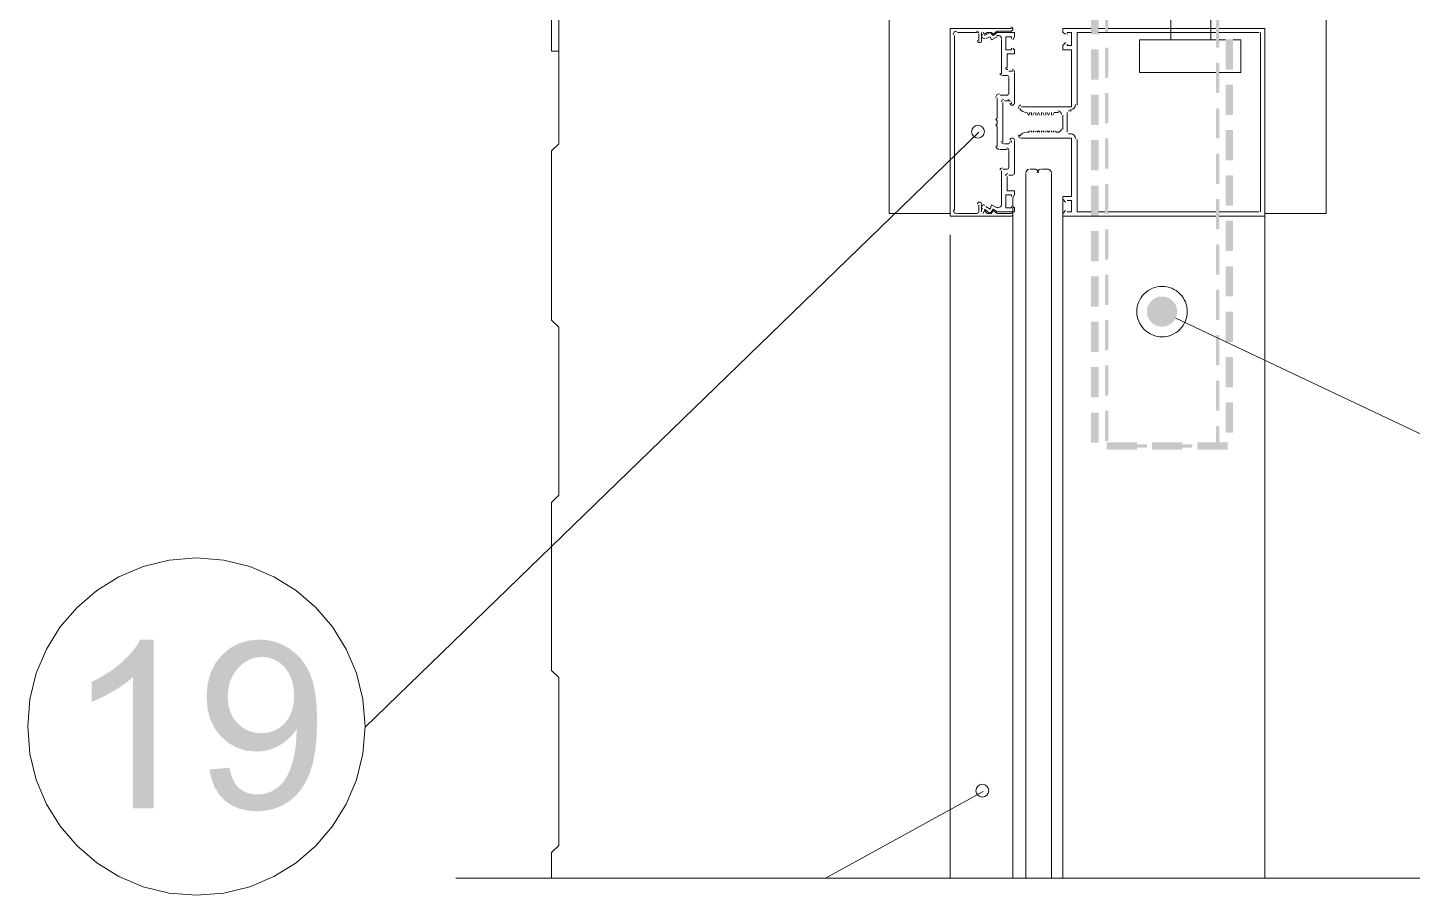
# Model space of a CAD drawing. Header units: millimetres. Extents: x 0 to 5940, y 0 to 8400.
# Drawn here: x 4492.7 to 4904.4, y 6173.9 to 6431.9 of the extents above; entities that cross this region are included whole.
import ezdxf

# ---------------------------------------------------------------- set-up
doc = ezdxf.new("R2010")
doc.units = ezdxf.units.MM
doc.header["$LTSCALE"] = 20
doc.layers.add('1-CORTE-LINEAS', color=7, linetype='Continuous')
doc.layers.add('1-CORTE-RELLENOS', color=9, linetype='Continuous')

msp = doc.modelspace()

# ---------------------------------------------------------------- hatches: boundary and pattern name
at = {"layer": '1-CORTE-RELLENOS'}
h = msp.add_hatch(color=7, dxfattribs=at)
h.dxf.hatch_style = 1
h.paths.add_polyline_path([(4809.98, 6434.51), (4808.88, 6435.61), (4808.88, 6430.01), (4811.08, 6430.01), (4811.08, 6439.01), (4809.98, 6439.01)])
h = msp.add_hatch(color=7, dxfattribs=at)
h.dxf.hatch_style = 1
h.paths.add_polyline_path([(4813.98, 6430.51), (4813.98, 6439.51), (4812.98, 6439.51), (4812.98, 6430.51)])
h = msp.add_hatch(color=7, dxfattribs=at)
h.dxf.hatch_style = 1
h.paths.add_polyline_path([(4845.98, 6435.01), (4845.98, 6426.01), (4846.98, 6426.01), (4846.98, 6435.01)])
h = msp.add_hatch(color=7, dxfattribs=at)
h.dxf.hatch_style = 1
h.paths.add_polyline_path([(4851.08, 6428.51), (4848.88, 6428.51), (4848.88, 6419.51), (4851.08, 6419.51)])
h = msp.add_hatch(color=7, dxfattribs=at)
h.dxf.hatch_style = 1
h.paths.add_polyline_path([(4808.88, 6425.51), (4808.88, 6416.51), (4811.08, 6416.51), (4811.08, 6425.51)])
h = msp.add_hatch(color=7, dxfattribs=at)
h.dxf.hatch_style = 1
h.paths.add_polyline_path([(4812.98, 6417.01), (4813.98, 6417.01), (4813.98, 6426.01), (4812.98, 6426.01)])
h = msp.add_hatch(color=7, dxfattribs=at)
h.dxf.hatch_style = 1
h.paths.add_polyline_path([(4846.98, 6421.51), (4845.98, 6421.51), (4845.98, 6412.51), (4846.98, 6412.51)])
h = msp.add_hatch(color=7, dxfattribs=at)
h.dxf.hatch_style = 1
h.paths.add_polyline_path([(4851.08, 6406.01), (4851.08, 6415.01), (4848.88, 6415.01), (4848.88, 6406.01)])
h = msp.add_hatch(color=7, dxfattribs=at)
h.dxf.hatch_style = 1
h.paths.add_polyline_path([(4808.88, 6403.01), (4811.08, 6403.01), (4811.08, 6412.01), (4808.88, 6412.01)])
h = msp.add_hatch(color=7, dxfattribs=at)
h.dxf.hatch_style = 1
h.paths.add_polyline_path([(4813.98, 6403.51), (4813.98, 6412.51), (4812.98, 6412.51), (4812.98, 6403.51)])
h = msp.add_hatch(color=7, dxfattribs=at)
h.dxf.hatch_style = 1
h.paths.add_polyline_path([(4845.98, 6408.01), (4845.98, 6399.01), (4846.98, 6399.01), (4846.98, 6408.01)])
h = msp.add_hatch(color=7, dxfattribs=at)
h.dxf.hatch_style = 1
h.paths.add_polyline_path([(4808.88, 6389.51), (4811.08, 6389.51), (4811.08, 6398.51), (4808.88, 6398.51)])
h = msp.add_hatch(color=7, dxfattribs=at)
h.dxf.hatch_style = 1
h.paths.add_polyline_path([(4813.98, 6390.01), (4813.98, 6399.01), (4812.98, 6399.01), (4812.98, 6390.01)])
h = msp.add_hatch(color=7, dxfattribs=at)
h.dxf.hatch_style = 1
h.paths.add_polyline_path([(4851.08, 6401.51), (4848.88, 6401.51), (4848.88, 6392.51), (4851.08, 6392.51)])
h = msp.add_hatch(color=7, dxfattribs=at)
h.dxf.hatch_style = 1
h.paths.add_polyline_path([(4845.98, 6394.51), (4845.98, 6385.51), (4846.98, 6385.51), (4846.98, 6394.51)])
h = msp.add_hatch(color=7, dxfattribs=at)
h.dxf.hatch_style = 1
h.paths.add_polyline_path([(4812.98, 6376.51), (4813.98, 6376.51), (4813.98, 6385.51), (4812.98, 6385.51)])
h = msp.add_hatch(color=7, dxfattribs=at)
h.dxf.hatch_style = 1
h.paths.add_polyline_path([(4851.08, 6388.01), (4848.88, 6388.01), (4848.88, 6379.01), (4851.08, 6379.01)])
h = msp.add_hatch(color=7, dxfattribs=at)
h.dxf.hatch_style = 1
h.paths.add_polyline_path([(4808.88, 6385.01), (4808.88, 6376.01), (4811.08, 6376.01), (4811.08, 6385.01)])
h = msp.add_hatch(color=7, dxfattribs=at)
h.dxf.hatch_style = 1
h.paths.add_polyline_path([(4846.98, 6381.01), (4845.98, 6381.01), (4845.98, 6372.01), (4846.98, 6372.01)])
h = msp.add_hatch(color=7, dxfattribs=at)
h.dxf.hatch_style = 1
h.paths.add_polyline_path([(4851.08, 6365.51), (4851.08, 6374.51), (4848.88, 6374.51), (4848.88, 6365.51)])
h = msp.add_hatch(color=7, dxfattribs=at)
h.dxf.hatch_style = 1
h.paths.add_polyline_path([(4808.88, 6362.51), (4811.08, 6362.51), (4811.08, 6371.51), (4808.88, 6371.51)])
h = msp.add_hatch(color=7, dxfattribs=at)
h.dxf.hatch_style = 1
h.paths.add_polyline_path([(4813.98, 6363.01), (4813.98, 6372.01), (4812.98, 6372.01), (4812.98, 6363.01)])
h = msp.add_hatch(color=7, dxfattribs=at)
h.dxf.hatch_style = 1
h.paths.add_polyline_path([(4845.98, 6367.51), (4845.98, 6358.51), (4846.98, 6358.51), (4846.98, 6367.51)])
h = msp.add_hatch(color=7, dxfattribs=at)
h.dxf.hatch_style = 1
h.paths.add_polyline_path([(4851.08, 6361.01), (4848.88, 6361.01), (4848.88, 6352.01), (4851.08, 6352.01)])
h = msp.add_hatch(color=7, dxfattribs=at)
h.dxf.hatch_style = 1
h.paths.add_polyline_path([(4808.88, 6349.01), (4811.08, 6349.01), (4811.08, 6358.01), (4808.88, 6358.01)])
h = msp.add_hatch(color=7, dxfattribs=at)
h.dxf.hatch_style = 1
h.paths.add_polyline_path([(4813.98, 6349.51), (4813.98, 6358.51), (4812.98, 6358.51), (4812.98, 6349.51)])
h = msp.add_hatch(color=7, dxfattribs=at)
h.dxf.hatch_style = 1
h.paths.add_polyline_path([(4845.98, 6354.01), (4845.98, 6345.01), (4846.98, 6345.01), (4846.98, 6354.01)])
h = msp.add_hatch(color=7, dxfattribs=at)
h.dxf.hatch_style = 1
h.paths.add_polyline_path([(4834.48, 6347.51), (4834.39, 6346.62), (4834.15, 6345.79), (4833.73, 6345.03), (4833.16, 6344.33), (4832.47, 6343.76), (4831.7, 6343.34), (4830.87, 6343.1), (4829.98, 6343.01), (4829.08, 6343.1), (4828.25, 6343.34), (4827.49, 6343.76), (4826.79, 6344.33), (4826.22, 6345.03), (4825.81, 6345.79), (4825.56, 6346.62), (4825.48, 6347.51), (4825.56, 6348.41), (4825.81, 6349.24), (4826.22, 6350), (4826.79, 6350.7), (4827.49, 6351.27), (4828.25, 6351.68), (4829.08, 6351.93), (4829.98, 6352.01), (4830.87, 6351.93), (4831.7, 6351.68), (4832.47, 6351.27), (4833.16, 6350.7), (4833.73, 6350), (4834.15, 6349.24), (4834.39, 6348.41)])
h = msp.add_hatch(color=7, dxfattribs=at)
h.dxf.hatch_style = 1
h.paths.add_polyline_path([(4808.88, 6335.51), (4811.08, 6335.51), (4811.08, 6344.51), (4808.88, 6344.51)])
h = msp.add_hatch(color=7, dxfattribs=at)
h.dxf.hatch_style = 1
h.paths.add_polyline_path([(4812.98, 6336.01), (4813.98, 6336.01), (4813.98, 6345.01), (4812.98, 6345.01)])
h = msp.add_hatch(color=7, dxfattribs=at)
h.dxf.hatch_style = 1
h.paths.add_polyline_path([(4851.08, 6347.51), (4848.88, 6347.51), (4848.88, 6338.51), (4851.08, 6338.51)])
h = msp.add_hatch(color=7, dxfattribs=at)
h.dxf.hatch_style = 1
h.paths.add_polyline_path([(4845.98, 6340.51), (4845.98, 6331.51), (4846.98, 6331.51), (4846.98, 6340.51)])
h = msp.add_hatch(color=7, dxfattribs=at)
h.dxf.hatch_style = 1
h.paths.add_polyline_path([(4851.08, 6334.01), (4848.88, 6334.01), (4848.88, 6325.01), (4851.08, 6325.01)])
h = msp.add_hatch(color=7, dxfattribs=at)
h.dxf.hatch_style = 1
h.paths.add_polyline_path([(4808.88, 6322.01), (4811.08, 6322.01), (4811.08, 6331.01), (4808.88, 6331.01)])
h = msp.add_hatch(color=7, dxfattribs=at)
h.dxf.hatch_style = 1
h.paths.add_polyline_path([(4813.98, 6322.51), (4813.98, 6331.51), (4812.98, 6331.51), (4812.98, 6322.51)])
h = msp.add_hatch(color=7, dxfattribs=at)
h.dxf.hatch_style = 1
h.paths.add_polyline_path([(4845.98, 6327.01), (4845.98, 6318.01), (4846.98, 6318.01), (4846.98, 6327.01)])
h = msp.add_hatch(color=7, dxfattribs=at)
h.dxf.hatch_style = 1
h.paths.add_polyline_path([(4851.08, 6320.51), (4848.88, 6320.51), (4848.88, 6311.51), (4851.08, 6311.51)])
h = msp.add_hatch(color=7, dxfattribs=at)
h.dxf.hatch_style = 1
h.paths.add_polyline_path([(4808.88, 6308.51), (4811.08, 6308.51), (4811.08, 6317.51), (4808.88, 6317.51)])
h = msp.add_hatch(color=7, dxfattribs=at)
h.dxf.hatch_style = 1
h.paths.add_polyline_path([(4813.98, 6309.01), (4813.98, 6318.01), (4812.98, 6318.01), (4812.98, 6309.01)])
h = msp.add_hatch(color=7, dxfattribs=at)
h.dxf.hatch_style = 1
h.paths.add_polyline_path([(4846.85, 6307.14), (4846.95, 6307.3), (4846.98, 6307.51), (4846.98, 6313.51), (4845.98, 6313.51), (4845.98, 6308.01), (4843.48, 6308.01), (4843.48, 6307.01), (4846.48, 6307.01), (4846.69, 6307.05)])
h = msp.add_hatch(color=7, dxfattribs=at)
h.dxf.hatch_style = 1
h.paths.add_polyline_path([(4822.48, 6306.41), (4822.48, 6307.01), (4816.48, 6307.01), (4816.48, 6308.01), (4822.48, 6308.01), (4822.48, 6308.61), (4813.48, 6308.61), (4813.48, 6306.41)])
h = msp.add_hatch(color=7, dxfattribs=at)
h.dxf.hatch_style = 1
h.paths.add_polyline_path([(4825.48, 6307.01), (4825.48, 6308.01), (4816.48, 6308.01), (4816.48, 6307.01)])
h = msp.add_hatch(color=7, dxfattribs=at)
h.dxf.hatch_style = 1
h.paths.add_polyline_path([(4835.98, 6306.41), (4835.98, 6307.01), (4829.98, 6307.01), (4829.98, 6308.01), (4835.98, 6308.01), (4835.98, 6308.61), (4826.98, 6308.61), (4826.98, 6306.41)])
h = msp.add_hatch(color=7, dxfattribs=at)
h.dxf.hatch_style = 1
h.paths.add_polyline_path([(4838.98, 6308.01), (4829.98, 6308.01), (4829.98, 6307.01), (4838.98, 6307.01)])
h = msp.add_hatch(color=7, dxfattribs=at)
h.dxf.hatch_style = 1
h.paths.add_polyline_path([(4846.95, 6307.3), (4846.85, 6307.14), (4846.69, 6307.05), (4846.48, 6307.01), (4843.48, 6307.01), (4843.48, 6308.01), (4845.98, 6308.01), (4845.98, 6308.61), (4840.48, 6308.61), (4840.48, 6306.41), (4849.48, 6306.41), (4849.48, 6308.61), (4846.98, 6308.61), (4846.98, 6307.51)])
h = msp.add_hatch(color=7, dxfattribs=at)
h.dxf.hatch_style = 1
h.paths.add_polyline_path([(4530.14, 6199.76), (4524.02, 6199.76), (4524.02, 6238.89), (4522.8, 6237.82), (4521.42, 6236.75), (4519.88, 6235.7), (4518.18, 6234.65), (4516.43, 6233.66), (4514.77, 6232.8), (4513.2, 6232.06), (4511.73, 6231.45), (4511.73, 6237.4), (4514.21, 6238.67), (4516.54, 6240.07), (4518.7, 6241.59), (4520.71, 6243.25), (4522.5, 6244.97), (4524, 6246.66), (4525.22, 6248.33), (4526.17, 6249.97), (4530.14, 6249.97)])
h = msp.add_hatch(color=7, dxfattribs=at)
h.dxf.hatch_style = 1
h.paths.add_polyline_path([(4547.33, 6208.54), (4548.27, 6206.09), (4549.57, 6203.97), (4551.23, 6202.18), (4553.24, 6200.75), (4555.5, 6199.74), (4558.03, 6199.13), (4560.82, 6198.93), (4563.49, 6199.11), (4565.97, 6199.66), (4568.28, 6200.57), (4570.42, 6201.85), (4572.35, 6203.51), (4574.04, 6205.5), (4575.47, 6207.83), (4576.64, 6210.5), (4577.56, 6213.58), (4578.21, 6217.16), (4578.61, 6221.22), (4578.74, 6225.77), (4578.61, 6230.1), (4578.21, 6233.89), (4577.56, 6237.13), (4576.64, 6239.83), (4575.47, 6242.11), (4574.05, 6244.12), (4572.38, 6245.86), (4570.47, 6247.32), (4568.4, 6248.48), (4566.24, 6249.31), (4563.97, 6249.81), (4561.6, 6249.97), (4558.35, 6249.68), (4555.4, 6248.8), (4552.73, 6247.33), (4550.35, 6245.29), (4548.4, 6242.78), (4547, 6239.91), (4546.17, 6236.67), (4545.89, 6233.05), (4546.15, 6229.56), (4546.94, 6226.42), (4548.27, 6223.63), (4550.13, 6221.2), (4552.4, 6219.22), (4554.91, 6217.81), (4557.66, 6216.96), (4560.66, 6216.68), (4562.49, 6216.79), (4564.25, 6217.13), (4565.94, 6217.7), (4567.55, 6218.5), (4569.06, 6219.49), (4570.41, 6220.63), (4571.6, 6221.89), (4572.62, 6223.29), (4572.62, 6222.91), (4572.62, 6222.57), (4572.62, 6222.3), (4572.62, 6222.08), (4572.56, 6220.16), (4572.38, 6218.26), (4572.09, 6216.38), (4571.68, 6214.53), (4571.21, 6212.8), (4570.67, 6211.24), (4570.08, 6209.87), (4569.42, 6208.69), (4568.68, 6207.66), (4567.85, 6206.74), (4566.92, 6205.93), (4565.9, 6205.21), (4564.8, 6204.65), (4563.62, 6204.26), (4562.35, 6204.02), (4560.99, 6203.94), (4559.41, 6204.06), (4557.97, 6204.41), (4556.68, 6205), (4555.53, 6205.82), (4554.56, 6206.9), (4553.76, 6208.27), (4553.13, 6209.93), (4552.67, 6211.88), (4546.77, 6211.33)])
h.paths.add_polyline_path([(4571.73, 6230.88), (4571.21, 6228.67), (4570.35, 6226.74), (4569.15, 6225.11), (4567.7, 6223.81), (4566.05, 6222.88), (4564.2, 6222.32), (4562.15, 6222.13), (4560.13, 6222.32), (4558.27, 6222.88), (4556.57, 6223.81), (4555.04, 6225.11), (4553.78, 6226.71), (4552.89, 6228.54), (4552.35, 6230.6), (4552.17, 6232.88), (4552.36, 6235.41), (4552.93, 6237.68), (4553.87, 6239.7), (4555.2, 6241.48), (4556.78, 6242.95), (4558.49, 6244), (4560.33, 6244.63), (4562.31, 6244.84), (4564.22, 6244.65), (4565.99, 6244.07), (4567.61, 6243.11), (4569.09, 6241.76), (4570.32, 6240.07), (4571.2, 6238.12), (4571.73, 6235.89), (4571.9, 6233.38)])

# ---------------------------------------------------------------- linework, layer by layer
at = {"layer": '1-CORTE-LINEAS', "color": 7, "lineweight": 15}
for p, q in [((4832.62, 6428.36), (4832.62, 6442.01)), ((4844.48, 6428.36), (4844.48, 6441.41)), ((4845.98, 6428.36), (4823.31, 6428.36)), ((4848.88, 6428.36), (4846.98, 6428.36)), ((4853.36, 6428.36), (4851.08, 6428.36)), ((4593.03, 6223.89), (4775.48, 6400.84)), ((4729.86, 6179.02), (4776.75, 6204.84))]:
    msp.add_line(p, q, dxfattribs=at)
at = {"layer": '1-CORTE-LINEAS', "color": 7, "lineweight": 5}
msp.add_line((4650.59, 6434.71), (4650.59, 6397.45), dxfattribs=at)
at = {"layer": '1-CORTE-LINEAS', "color": 7, "lineweight": 13}
for p, q in [((4785.21, 6431.73), (4767, 6431.73)), ((4812.98, 6431.73), (4811.08, 6431.73)), ((4845.98, 6431.73), (4813.98, 6431.73)), ((4768.28, 6377.55), (4768.28, 6429.63)), ((4769.12, 6430.47), (4775.05, 6430.47)), ((4775.48, 6430.05), (4775.48, 6427.93)), ((4776.32, 6427.93), (4776.32, 6430.47)), ((4782.24, 6428.36), (4782.24, 6418.19)), ((4811.08, 6430.47), (4845.98, 6430.47)), ((4846.98, 6430.47), (4858.88, 6430.47)), ((4859.29, 6430.47), (4859.29, 6377.14)), ((4785.63, 6419.04), (4784.37, 6419.04)), ((4786.06, 6409.3), (4786.06, 6418.62)), ((4782.67, 6417.77), (4783.94, 6417.77)), ((4784.37, 6416.92), (4784.37, 6412.26)), ((4783.94, 6411.85), (4781.83, 6411.85)), ((4783.1, 6410.15), (4784.37, 6410.15)), ((4782.67, 6397.88), (4782.67, 6409.73)), ((4785.21, 6409.73), (4785.21, 6409.3)), ((4790.29, 6405.92), (4789.86, 6406.76)), ((4790.29, 6405.92), (4790.72, 6406.76)), ((4791.15, 6406.76), (4791.15, 6405.92)), ((4791.56, 6405.92), (4791.99, 6406.76)), ((4792.41, 6406.76), (4792.41, 6405.92)), ((4792.83, 6405.92), (4793.25, 6406.76)), ((4793.25, 6406.76), (4793.68, 6405.92)), ((4794.11, 6405.92), (4794.11, 6406.76)), ((4794.52, 6406.76), (4794.95, 6405.92)), ((4795.38, 6405.92), (4795.38, 6406.76)), ((4795.79, 6406.76), (4796.22, 6405.92)), ((4796.22, 6405.92), (4796.64, 6406.76)), ((4797.07, 6406.76), (4797.07, 6405.92)), ((4800.45, 6405.92), (4800.45, 6401.68)), ((4801.73, 6400.84), (4801.73, 6406.76)), ((4802.14, 6407.19), (4803, 6407.19)), ((4785.21, 6398.3), (4785.21, 6397.88)), ((4786.06, 6388.56), (4786.06, 6398.3)), ((4791.15, 6400.84), (4791.15, 6401.27)), ((4791.56, 6400.84), (4791.99, 6401.27)), ((4792.41, 6400.84), (4792.41, 6401.27)), ((4794.11, 6401.27), (4794.11, 6400.84)), ((4794.52, 6401.27), (4794.95, 6400.84)), ((4795.38, 6401.27), (4795.38, 6400.84)), ((4797.07, 6400.84), (4797.07, 6401.27)), ((4797.48, 6400.84), (4797.91, 6401.27)), ((4803, 6400.41), (4802.14, 6400.41)), ((4781.83, 6395.75), (4783.94, 6395.75)), ((4784.37, 6397.45), (4783.1, 6397.45)), ((4784.37, 6395.34), (4784.37, 6390.26)), ((4782.24, 6389.4), (4782.24, 6379.24)), ((4783.94, 6389.83), (4782.67, 6389.83)), ((4790.72, 6389.83), (4792.41, 6389.83)), ((4794.11, 6389.83), (4796.22, 6389.83)), ((4784.37, 6388.13), (4785.63, 6388.13)), ((4789.45, 6388.56), (4789.45, 6370.36)), ((4797.07, 6388.56), (4797.07, 6370.36)), ((4785.63, 6381.37), (4785.63, 6370.36)), ((4785.63, 6376.28), (4785.63, 6381.37)), ((4767, 6380.51), (4767, 6375.86)), ((4775.48, 6379.24), (4775.48, 6377.14)), ((4776.32, 6379.24), (4776.32, 6377.14)), ((4800.45, 6370.36), (4800.45, 6380.51)), ((4800.45, 6380.51), (4800.45, 6375.86)), ((4811.08, 6377.14), (4812.98, 6377.14)), ((4813.98, 6377.14), (4845.98, 6377.14)), ((4846.98, 6377.14), (4858.88, 6377.14)), ((4860.57, 6380.51), (4860.57, 6370.36)), ((4775.05, 6376.71), (4769.12, 6376.71)), ((4860.57, 6376.71), (4860.57, 6375.86)), ((4785.63, 6179.02), (4785.63, 6370.36)), ((4789.45, 6179.02), (4789.45, 6370.36)), ((4797.07, 6179.02), (4797.07, 6370.36)), ((4800.45, 6370.36), (4800.45, 6179.02)), ((5072.99, 6232.29), (4834.04, 6345.59)), ((4619.98, 6179.02), (5078.23, 6179.02))]:
    msp.add_line(p, q, dxfattribs=at)
at = {"layer": '1-CORTE-LINEAS', "color": 7, "lineweight": 9}
for p, q in [((4767, 6370.36), (4767, 6179.02)), ((4860.57, 6370.36), (4860.57, 6179.02)), ((4650.59, 6342.84), (4648.48, 6344.96))]:
    msp.add_line(p, q, dxfattribs=at)
at = {"layer": '1-CORTE-LINEAS', "color": 7, "lineweight": 15}
for points in [[(4648.48, 6434.71), (4648.48, 6424.97), (4650.59, 6424.97)], [(4823.31, 6428.36), (4823.31, 6418.62), (4845.98, 6418.62)], [(4846.98, 6418.62), (4853.36, 6418.62), (4853.36, 6428.36)], [(4777.17, 6401.05), (4777.02, 6401.79), (4776.61, 6402.4), (4776.01, 6402.81), (4775.27, 6402.96), (4774.52, 6402.81), (4773.91, 6402.4), (4773.51, 6401.79), (4773.36, 6401.05), (4773.51, 6400.31), (4773.91, 6399.7), (4774.52, 6399.29), (4775.27, 6399.14), (4776.01, 6399.29), (4776.61, 6399.7), (4777.02, 6400.31), (4777.17, 6401.05)], [(4778.44, 6205.05), (4778.29, 6205.79), (4777.88, 6206.39), (4777.28, 6206.8), (4776.54, 6206.95), (4775.79, 6206.8), (4775.18, 6206.39), (4774.77, 6205.79), (4774.62, 6205.05), (4774.77, 6204.31), (4775.18, 6203.7), (4775.79, 6203.3), (4776.54, 6203.15), (4777.28, 6203.3), (4777.88, 6203.7), (4778.29, 6204.31), (4778.44, 6205.05)]]:
    msp.add_lwpolyline(points, dxfattribs=at)
at = {"layer": '1-CORTE-LINEAS', "color": 7, "lineweight": 5}
for points in [[(4748.81, 6436.82), (4748.81, 6376.71), (4767, 6376.71)], [(4860.57, 6376.71), (4878.77, 6376.71), (4878.77, 6436.82)], [(4648.48, 6344.96), (4648.48, 6395.34), (4650.59, 6397.45)], [(4648.48, 6179.02), (4648.48, 6186.64), (4650.59, 6188.75), (4650.59, 6238.7), (4648.48, 6240.82), (4648.48, 6290.78), (4650.59, 6292.88), (4650.59, 6342.84)]]:
    msp.add_lwpolyline(points, dxfattribs=at)
at = {"layer": '1-CORTE-LINEAS', "color": 7, "lineweight": 13}
for points in [[(4767, 6431.73), (4767, 6375.86), (4785.21, 6375.86)], [(4768.92, 6430.89), (4768.5, 6430.81), (4768.17, 6430.58), (4767.94, 6430.25), (4767.86, 6429.83)], [(4775.48, 6430.26), (4775.43, 6430.5), (4775.29, 6430.71), (4775.09, 6430.84), (4774.84, 6430.89)], [(4776.75, 6430.47), (4777.17, 6430.05), (4778.01, 6430.47), (4779.28, 6430.47), (4779.71, 6430.05), (4780.98, 6430.89), (4785.21, 6430.89)], [(4785, 6430.89), (4785.25, 6430.94), (4785.45, 6431.08), (4785.58, 6431.28), (4785.63, 6431.53), (4785.58, 6431.78), (4785.45, 6431.98), (4785.25, 6432.11), (4785, 6432.16)], [(4808.88, 6431.73), (4800.45, 6431.73), (4800.45, 6430.47), (4801.3, 6430.05)], [(4846.98, 6375.86), (4860.57, 6375.86), (4860.57, 6431.73), (4846.98, 6431.73)], [(4775.05, 6428.14), (4775.1, 6427.89), (4775.24, 6427.69), (4775.44, 6427.55), (4775.68, 6427.5), (4775.93, 6427.55), (4776.14, 6427.69), (4776.27, 6427.89), (4776.32, 6428.14)], [(4776.63, 6429.96), (4776.45, 6429.8), (4776.34, 6429.58), (4776.32, 6429.33), (4776.4, 6429.09), (4776.57, 6428.9), (4776.79, 6428.8), (4777.03, 6428.78), (4777.27, 6428.87)], [(4785.63, 6428.36), (4786.06, 6429.2), (4786.06, 6430.47), (4780.98, 6430.47), (4779.71, 6429.63), (4778.87, 6430.47), (4777.17, 6429.63)], [(4777.59, 6428.77), (4778.87, 6429.2), (4779.28, 6428.36), (4780.98, 6429.2)], [(4782.24, 6428.56), (4782.21, 6428.84), (4782.11, 6429.1), (4781.94, 6429.32), (4781.72, 6429.49), (4781.46, 6429.59), (4781.19, 6429.62), (4780.92, 6429.59), (4780.66, 6429.49)], [(4785.21, 6428.77), (4785.21, 6429.2), (4783.53, 6429.2), (4783.53, 6425.39), (4785.21, 6425.39), (4785.21, 6425.81)], [(4801.3, 6427.5), (4800.45, 6426.66), (4800.45, 6425.39), (4803, 6425.39), (4803, 6408.46), (4788.17, 6408.46)], [(4801.73, 6430.05), (4801.73, 6430.47), (4803, 6430.47), (4803, 6426.66), (4801.73, 6426.66), (4801.73, 6427.09)], [(4804.69, 6408.89), (4804.69, 6430.47), (4808.88, 6430.47)], [(4783.94, 6419.88), (4783.94, 6424.13), (4786.06, 6424.13), (4786.06, 6425.39), (4785.63, 6425.81)], [(4781.83, 6418.41), (4781.88, 6418.16), (4782.01, 6417.96), (4782.21, 6417.82), (4782.46, 6417.77)], [(4783.53, 6420.1), (4783.57, 6419.85), (4783.71, 6419.65), (4783.91, 6419.52), (4784.16, 6419.47)], [(4786.06, 6418.84), (4786.01, 6419.08), (4785.87, 6419.28), (4785.67, 6419.42), (4785.43, 6419.47)], [(4784.37, 6417.14), (4784.32, 6417.39), (4784.18, 6417.59), (4783.98, 6417.72), (4783.73, 6417.77)], [(4781.61, 6412.26), (4781.2, 6412.18), (4780.87, 6411.96), (4780.64, 6411.62), (4780.56, 6411.22)], [(4780.98, 6410.99), (4780.98, 6405.07), (4780.56, 6404.64), (4780.98, 6404.23), (4780.98, 6403.37), (4780.56, 6402.96), (4780.98, 6402.53), (4780.98, 6396.61)], [(4782.88, 6410.57), (4782.63, 6410.52), (4782.43, 6410.38), (4782.29, 6410.18), (4782.24, 6409.93)], [(4783.73, 6411.85), (4783.98, 6411.9), (4784.18, 6412.03), (4784.32, 6412.23), (4784.37, 6412.48)], [(4784.79, 6409.93), (4784.74, 6410.18), (4784.61, 6410.38), (4784.4, 6410.52), (4784.16, 6410.57)], [(4784.79, 6409.52), (4784.84, 6409.27), (4784.98, 6409.07), (4785.18, 6408.93), (4785.43, 6408.89)], [(4785.43, 6408.89), (4785.67, 6408.93), (4785.87, 6409.07), (4786.01, 6409.27), (4786.06, 6409.52)], [(4787.96, 6408.89), (4787.79, 6408.86), (4787.64, 6408.79), (4787.51, 6408.68), (4787.41, 6408.54), (4787.35, 6408.38), (4787.33, 6408.21), (4787.36, 6408.05), (4787.44, 6407.89)], [(4787.71, 6407.81), (4788.09, 6407.37), (4788.55, 6407.04), (4789.08, 6406.84), (4789.66, 6406.76)], [(4797.48, 6405.92), (4797.91, 6406.76), (4799.18, 6406.76)], [(4800.03, 6406.13), (4799.95, 6406.54), (4799.72, 6406.88), (4799.38, 6407.11), (4798.97, 6407.19)], [(4802.78, 6407.6), (4803.36, 6407.72), (4803.83, 6408.04), (4804.15, 6408.52), (4804.26, 6409.09)], [(4798.97, 6400.84), (4799.38, 6400.92), (4799.72, 6401.15), (4799.95, 6401.48), (4800.03, 6401.9)], [(4782.24, 6398.08), (4782.29, 6397.84), (4782.43, 6397.64), (4782.63, 6397.5), (4782.88, 6397.45)], [(4784.16, 6397.45), (4784.4, 6397.5), (4784.61, 6397.64), (4784.74, 6397.84), (4784.79, 6398.08)], [(4785.43, 6399.14), (4785.18, 6399.09), (4784.98, 6398.96), (4784.84, 6398.75), (4784.79, 6398.51)], [(4786.06, 6398.51), (4786.01, 6398.75), (4785.87, 6398.96), (4785.67, 6399.09), (4785.43, 6399.14)], [(4787.44, 6400.12), (4787.36, 6399.97), (4787.33, 6399.8), (4787.35, 6399.64), (4787.41, 6399.47), (4787.51, 6399.34), (4787.64, 6399.23), (4787.79, 6399.17), (4787.96, 6399.14)], [(4789.66, 6400.84), (4789.08, 6400.77), (4788.55, 6400.56), (4788.09, 6400.23), (4787.71, 6399.79)], [(4788.17, 6399.14), (4803, 6399.14), (4803, 6381.79), (4800.45, 6381.79), (4800.45, 6380.94), (4801.3, 6380.1)], [(4789.86, 6400.84), (4790.29, 6400.84), (4790.72, 6401.27)], [(4792.83, 6400.84), (4793.25, 6401.27), (4793.68, 6400.84)], [(4795.79, 6401.27), (4796.22, 6400.84), (4796.64, 6401.27)], [(4799.18, 6400.84), (4798.34, 6400.84), (4798.34, 6401.27)], [(4804.26, 6398.94), (4804.15, 6399.51), (4803.83, 6399.98), (4803.36, 6400.3), (4802.78, 6400.41)], [(4804.69, 6398.72), (4804.69, 6377.14), (4808.88, 6377.14)], [(4780.56, 6396.81), (4780.64, 6396.4), (4780.87, 6396.07), (4781.2, 6395.84), (4781.61, 6395.75)], [(4784.37, 6395.55), (4784.32, 6395.79), (4784.18, 6395.99), (4783.98, 6396.13), (4783.73, 6396.18)], [(4782.46, 6390.26), (4782.21, 6390.2), (4782.01, 6390.07), (4781.88, 6389.87), (4781.83, 6389.62)], [(4783.73, 6389.83), (4783.98, 6389.88), (4784.18, 6390.02), (4784.32, 6390.22), (4784.37, 6390.46)], [(4790.5, 6389.83), (4790.09, 6389.75), (4789.76, 6389.52), (4789.53, 6389.18), (4789.45, 6388.77)], [(4793.25, 6388.77), (4793.17, 6389.18), (4792.95, 6389.52), (4792.61, 6389.75), (4792.19, 6389.83)], [(4793.89, 6389.83), (4793.48, 6389.75), (4793.14, 6389.52), (4792.91, 6389.18), (4792.83, 6388.77)], [(4797.07, 6388.77), (4796.99, 6389.18), (4796.76, 6389.52), (4796.42, 6389.75), (4796.01, 6389.83)], [(4784.16, 6388.56), (4783.91, 6388.51), (4783.71, 6388.37), (4783.57, 6388.17), (4783.53, 6387.93)], [(4785.63, 6381.37), (4786.06, 6382.21), (4786.06, 6383.48), (4783.94, 6383.48), (4783.94, 6387.72)], [(4785.43, 6388.13), (4785.67, 6388.18), (4785.87, 6388.32), (4786.01, 6388.52), (4786.06, 6388.77)], [(4785.21, 6381.79), (4785.21, 6382.21), (4783.53, 6382.21), (4783.53, 6378.4), (4785.21, 6378.4), (4785.21, 6378.82)], [(4767.86, 6377.77), (4767.94, 6377.35), (4768.17, 6377.02), (4768.5, 6376.79), (4768.92, 6376.71)], [(4774.84, 6376.71), (4775.09, 6376.76), (4775.29, 6376.9), (4775.43, 6377.1), (4775.48, 6377.34)], [(4776.32, 6379.47), (4776.27, 6379.71), (4776.14, 6379.91), (4775.93, 6380.05), (4775.68, 6380.1), (4775.44, 6380.05), (4775.24, 6379.91), (4775.1, 6379.71), (4775.05, 6379.47)], [(4777.27, 6379.16), (4777.03, 6379.24), (4776.79, 6379.23), (4776.57, 6379.12), (4776.4, 6378.93), (4776.32, 6378.69), (4776.34, 6378.45), (4776.45, 6378.23), (4776.63, 6378.06)], [(4785.21, 6376.71), (4780.98, 6376.71), (4779.71, 6377.55), (4779.28, 6376.71), (4778.01, 6376.71), (4777.17, 6377.55), (4776.75, 6376.71)], [(4777.17, 6377.98), (4778.87, 6376.71), (4779.71, 6377.98), (4780.98, 6377.14), (4786.06, 6377.14), (4786.06, 6378.4), (4785.63, 6378.82)], [(4780.98, 6378.4), (4779.28, 6379.24), (4778.87, 6377.98), (4777.59, 6378.82)], [(4780.66, 6378.54), (4780.92, 6378.43), (4781.19, 6378.4), (4781.46, 6378.43), (4781.72, 6378.54), (4781.94, 6378.71), (4782.11, 6378.93), (4782.21, 6379.19), (4782.24, 6379.47)], [(4785, 6375.85), (4785.25, 6375.91), (4785.45, 6376.04), (4785.58, 6376.25), (4785.63, 6376.5), (4785.58, 6376.75), (4785.45, 6376.95), (4785.25, 6377.09), (4785, 6377.14)], [(4801.3, 6377.55), (4800.45, 6376.71), (4800.45, 6375.86), (4845.98, 6375.86)], [(4801.73, 6377.14), (4803, 6377.14), (4803, 6380.51), (4801.73, 6380.51)]]:
    msp.add_lwpolyline(points, dxfattribs=at)
at = {"layer": '1-CORTE-LINEAS', "color": 7, "lineweight": 9}
for points in [[(4837.48, 6347.51), (4837.44, 6346.78), (4837.33, 6346.05), (4837.16, 6345.34), (4836.91, 6344.64), (4836.59, 6343.98), (4836.21, 6343.35), (4835.78, 6342.76), (4835.28, 6342.21), (4834.73, 6341.71), (4834.14, 6341.28), (4833.52, 6340.9), (4832.85, 6340.59), (4832.15, 6340.34), (4831.44, 6340.16), (4830.72, 6340.05), (4829.98, 6340.01), (4829.24, 6340.05), (4828.51, 6340.16), (4827.8, 6340.34), (4827.11, 6340.59), (4826.44, 6340.9), (4825.81, 6341.28), (4825.22, 6341.71), (4824.67, 6342.21), (4824.18, 6342.76), (4823.74, 6343.35), (4823.36, 6343.98), (4823.05, 6344.64), (4822.8, 6345.34), (4822.62, 6346.05), (4822.51, 6346.78), (4822.48, 6347.51), (4822.51, 6348.25), (4822.62, 6348.98), (4822.8, 6349.69), (4823.05, 6350.38), (4823.36, 6351.05), (4823.74, 6351.68), (4824.18, 6352.27), (4824.67, 6352.82), (4825.22, 6353.31), (4825.81, 6353.75), (4826.44, 6354.13), (4827.11, 6354.44), (4827.8, 6354.69), (4828.51, 6354.87), (4829.24, 6354.98), (4829.98, 6355.01), (4830.72, 6354.98), (4831.44, 6354.87), (4832.15, 6354.69), (4832.85, 6354.44), (4833.52, 6354.13), (4834.14, 6353.75), (4834.73, 6353.31), (4835.28, 6352.82), (4835.78, 6352.27), (4836.21, 6351.68), (4836.59, 6351.05), (4836.91, 6350.38), (4837.16, 6349.69), (4837.33, 6348.98), (4837.44, 6348.25), (4837.48, 6347.51)], [(4593.03, 6224.09), (4592.37, 6232.23), (4590.47, 6239.95), (4587.43, 6247.15), (4583.35, 6253.73), (4578.33, 6259.57), (4572.49, 6264.59), (4565.91, 6268.67), (4558.71, 6271.71), (4550.99, 6273.61), (4542.85, 6274.27), (4534.72, 6273.61), (4527, 6271.71), (4519.8, 6268.67), (4513.23, 6264.59), (4507.39, 6259.57), (4502.37, 6253.73), (4498.29, 6247.15), (4495.25, 6239.95), (4493.35, 6232.23), (4492.69, 6224.09), (4493.35, 6215.96), (4495.25, 6208.24), (4498.29, 6201.04), (4502.37, 6194.47), (4507.39, 6188.63), (4513.23, 6183.61), (4519.8, 6179.53), (4527, 6176.49), (4534.72, 6174.59), (4542.85, 6173.93), (4550.99, 6174.59), (4558.71, 6176.49), (4565.91, 6179.53), (4572.49, 6183.61), (4578.33, 6188.63), (4583.35, 6194.47), (4587.43, 6201.04), (4590.47, 6208.24), (4592.37, 6215.96), (4593.03, 6224.09)]]:
    msp.add_lwpolyline(points, dxfattribs=at)

doc.saveas('drawing.dxf')
